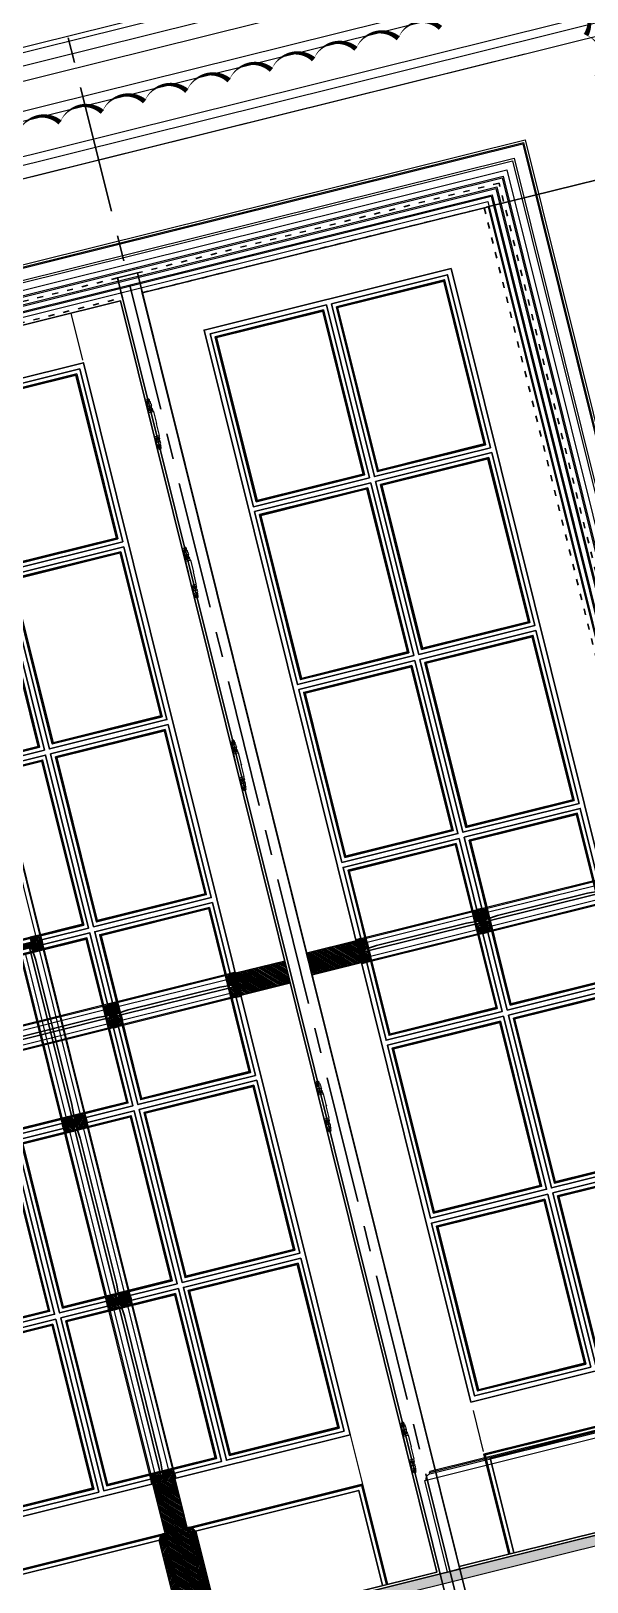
# Model space of a CAD drawing. Header units: inches. Extents: x 122939 to 389145, y 29603 to 574065.
# Drawn here: x 338225 to 339314, y 513956 to 516996 of the extents above; entities that cross this region are included whole.
import ezdxf

# ---------------------------------------------------------------- set-up
doc = ezdxf.new("R2010")
doc.units = ezdxf.units.IN
doc.header["$MEASUREMENT"] = 0
doc.linetypes.add('ACAD_ISO03W100', pattern=[30, 12, -18])
doc.linetypes.add('CENTER', pattern=[2, 1.25, -0.25, 0.25, -0.25])
doc.layers.add('CQ gypsum 2', color=42, linetype='Continuous', lineweight=0)
doc.layers.add('CQ Marble', color=6, linetype='Continuous', lineweight=0)
for name, color, linetype in [('CQ marble hatch', 8, 'Continuous'), ('CQ wall section', 5, 'Continuous'), ('hatch', 8, 'Continuous')]:
    doc.layers.add(name, color=color, linetype=linetype)
doc.styles.get("Standard").update_dxf_attribs({"font": 'arial.ttf'})
doc.dimstyles.new('CQ 20', dxfattribs={"dimscale": 0.2, "dimtxt": 150, "dimasz": 100, "dimexe": 100, "dimexo": 20, "dimgap": 80, "dimtad": 1, "dimdec": 0, "dimzin": 0, "dimdsep": 46, "dimtxsty": 'Standard', "dimblk": 'DOT', "dimcen": 100, "dimclrd": 1, "dimclre": 1, "dimclrt": 3, "dimadec": 0, "dimazin": 0, "dimtfac": 1, "dimtdec": 0, "dimtofl": 0, "dimtmove": 0, "dimatfit": 3, "dimfxl": 1, "dimtolj": 1, "dimtzin": 0, "dimlwd": -1, "dimarcsym": 0})
pattern_1 = [(135, (-731.5624, -38.742), (-1.76776695, -1.76776695), [])]
pattern_2 = [(135, (-731.5624, -397.902), (-1.76776695, -1.76776695), [])]
pattern_3 = [(45, (-688.5992, 0), (-1.76776695, 1.76776695), [])]
pattern_4 = [(135, (0.4363, -3010.4238), (-1.76776695, -1.76776695), [])]
pattern_5 = [(135, (247.9363, -3010.4238), (-1.76776695, -1.76776695), [])]
pattern_6 = [(135, (994.3506, -3005.4238), (-1.76776695, -1.76776695), [])]

# ---------------------------------------------------------------- blocks, each defined once
blk = doc.blocks.new('section a and b')
at = {"layer": 'CQ marble hatch', "ltscale": 1000}
h = blk.add_hatch(dxfattribs=at)
h.set_pattern_fill('ANSI36', color=256, scale=25, angle=-90, style=0)
h.set_pattern_definition([(315, (-98336.9395, 75766.195), (6.0766989, -1.65728152), [7.8125, -1.5625, 0, -1.5625])])
h.paths.add_polyline_path([(126942.6, -29210.5), (118702.1, -29210.5), (118702.1, -29190.5), (126942.6, -29190.5)])
at = {"layer": 'CQ Marble'}
for p, q in [((118702.1, -29190.5, 0), (126942.6, -29190.5, 0)), ((118702.1, -29210.5, 0), (126942.6, -29210.5, 0))]:
    blk.add_line(p, q, dxfattribs=at)
blk = doc.blocks.new('french door panel')
at = {"lineweight": 0}
h = blk.add_hatch(dxfattribs=at)
h.set_pattern_fill('ANSI31', color=8, scale=20)
h.set_pattern_definition([(45, (-731.5624, 320.418), (-1.76776695, 1.76776695), [])])
edge = h.paths.add_edge_path()
edge.add_line((6356, 3041.7), (6383, 3041.7))
edge.add_line((6383, 3041.7), (6383, 3031.7))
edge.add_line((6383, 3031.7), (6394, 3031.7))
edge.add_line((6394, 3031.7), (6394, 3033.7))
edge.add_arc((6394, 3041.7), 8, 270, 360)
edge.add_line((6402, 3041.7), (6404, 3041.7))
edge.add_line((6404, 3041.7), (6404, 3051.7))
edge.add_line((6404, 3051.7), (6402, 3051.7))
edge.add_arc((6394, 3051.7), 8, 0, 90)
edge.add_line((6394, 3059.7), (6394, 3061.7))
edge.add_line((6394, 3061.7), (6383, 3061.7))
edge.add_line((6383, 3061.7), (6383, 3051.7))
edge.add_line((6383, 3051.7), (6356, 3051.7))
edge.add_line((6356, 3051.7), (6356, 3041.7))
h = blk.add_hatch(dxfattribs=at)
h.set_pattern_fill('ANSI31', color=8, scale=20)
h.set_pattern_definition([(45, (247.9363, -3010.4238), (-1.76776695, 1.76776695), [])])
edge = h.paths.add_edge_path()
edge.add_line((6499.2, 2850.1), (6499.2, 2877.1))
edge.add_line((6499.2, 2877.1), (6489.2, 2877.1))
edge.add_line((6489.2, 2877.1), (6489.2, 2888.1))
edge.add_line((6489.2, 2888.1), (6491.2, 2888.1))
edge.add_arc((6499.2, 2888.1), 8, 90, 180, ccw=False)
edge.add_line((6499.2, 2896.1), (6499.2, 2898.1))
edge.add_line((6499.2, 2898.1), (6509.2, 2898.1))
edge.add_line((6509.2, 2898.1), (6509.2, 2896.1))
edge.add_arc((6509.2, 2888.1), 8, 0, 90, ccw=False)
edge.add_line((6517.2, 2888.1), (6519.2, 2888.1))
edge.add_line((6519.2, 2888.1), (6519.2, 2877.1))
edge.add_line((6519.2, 2877.1), (6509.2, 2877.1))
edge.add_line((6509.2, 2877.1), (6509.2, 2850.1))
edge.add_line((6509.2, 2850.1), (6499.2, 2850.1))
h = blk.add_hatch(dxfattribs=at)
h.set_pattern_fill('ANSI31', color=8, scale=20)
h.set_pattern_definition([(45, (0.4363, -3010.4238), (-1.76776695, 1.76776695), [])])
h.paths.add_polyline_path([(6736.7, 2888.1), (6738.7, 2888.1, -0.414214), (6746.7, 2896.1), (6746.7, 2898.1), (6756.7, 2898.1), (6756.7, 2850.1), (6746.7, 2850.1), (6746.7, 2877.1), (6736.7, 2877.1)])
h = blk.add_hatch(dxfattribs=at)
h.set_pattern_fill('ANSI31', color=8, scale=20, angle=90)
h.set_pattern_definition(pattern_4)
edge = h.paths.add_edge_path()
edge.add_line((6856.7, 2852.1), (6756.7, 2852.1))
edge.add_line((6756.7, 2852.1), (6756.7, 2896.1))
edge.add_line((6756.7, 2896.1), (6856.2, 2896.1))
edge.add_line((6856.2, 2896.1), (6856.2, 2852.1))
h = blk.add_hatch(dxfattribs=at)
h.set_pattern_fill('ANSI31', color=8, scale=20, angle=90)
h.set_pattern_definition(pattern_5)
edge = h.paths.add_edge_path()
edge.add_line((6499.2, 2852.1), (6499.2, 2871.1))
edge.add_line((6499.2, 2871.1), (6489.2, 2871.1))
edge.add_line((6489.2, 2871.1), (6489.2, 2860.1))
edge.add_line((6489.2, 2860.1), (6491.2, 2860.1))
edge.add_arc((6499.2, 2860.1), 8, 180, 270)
h = blk.add_hatch(dxfattribs=at)
h.set_pattern_fill('ANSI31', color=8, scale=20, angle=90)
h.set_pattern_definition(pattern_5)
edge = h.paths.add_edge_path()
edge.add_line((6509.2, 2852.1), (6509.2, 2871.1))
edge.add_line((6509.2, 2871.1), (6519.2, 2871.1))
edge.add_line((6519.2, 2871.1), (6519.2, 2860.1))
edge.add_line((6519.2, 2860.1), (6517.2, 2860.1))
edge.add_arc((6509.2, 2860.1), 8, -90, 0, ccw=False)
h = blk.add_hatch(dxfattribs=at)
h.set_pattern_fill('ANSI31', color=8, scale=20, angle=90)
h.set_pattern_definition(pattern_4)
h.paths.add_polyline_path([(6736.7, 2871.1), (6746.7, 2871.1), (6746.7, 2852.1, -0.414214), (6738.7, 2860.1), (6736.7, 2860.1)])
h = blk.add_hatch(dxfattribs=at)
h.set_pattern_fill('ANSI31', color=8, scale=20)
h.set_pattern_definition([(45, (-731.5624, -38.742), (-1.76776695, 1.76776695), [])])
edge = h.paths.add_edge_path()
edge.add_line((6356, 2682.6), (6383, 2682.6))
edge.add_line((6383, 2682.6), (6383, 2672.6))
edge.add_line((6383, 2672.6), (6394, 2672.6))
edge.add_line((6394, 2672.6), (6394, 2674.6))
edge.add_arc((6394, 2682.6), 8, 270, 360)
edge.add_line((6402, 2682.6), (6404, 2682.6))
edge.add_line((6404, 2682.6), (6404, 2692.6))
edge.add_line((6404, 2692.6), (6402, 2692.6))
edge.add_arc((6394, 2692.6), 8, 0, 90)
edge.add_line((6394, 2700.6), (6394, 2702.6))
edge.add_line((6394, 2702.6), (6383, 2702.6))
edge.add_line((6383, 2702.6), (6383, 2692.6))
edge.add_line((6383, 2692.6), (6356, 2692.6))
edge.add_line((6356, 2692.6), (6356, 2682.6))
h = blk.add_hatch(dxfattribs=at)
h.set_pattern_fill('ANSI31', color=8, scale=20, angle=90)
h.set_pattern_definition(pattern_1)
edge = h.paths.add_edge_path()
edge.add_line((6358, 2692.6), (6377, 2692.6))
edge.add_line((6377, 2692.6), (6377, 2702.6))
edge.add_line((6377, 2702.6), (6366, 2702.6))
edge.add_line((6366, 2702.6), (6366, 2700.6))
edge.add_arc((6366, 2692.6), 8, 90, 180)
h = blk.add_hatch(dxfattribs=at)
h.set_pattern_fill('ANSI31', color=8, scale=20, angle=90)
h.set_pattern_definition(pattern_1)
edge = h.paths.add_edge_path()
edge.add_line((6358, 2682.6), (6377, 2682.6))
edge.add_line((6377, 2682.6), (6377, 2672.6))
edge.add_line((6377, 2672.6), (6366, 2672.6))
edge.add_line((6366, 2672.6), (6366, 2674.6))
edge.add_arc((6366, 2682.6), 8, 180, 270, ccw=False)
h = blk.add_hatch(dxfattribs=at)
h.set_pattern_fill('ANSI31', color=8, scale=20)
h.set_pattern_definition([(45, (-731.5624, -397.902), (-1.76776695, 1.76776695), [])])
edge = h.paths.add_edge_path()
edge.add_line((6356, 2323.4), (6383, 2323.4))
edge.add_line((6383, 2323.4), (6383, 2313.4))
edge.add_line((6383, 2313.4), (6394, 2313.4))
edge.add_line((6394, 2313.4), (6394, 2315.4))
edge.add_arc((6394, 2323.4), 8, 270, 360)
edge.add_line((6402, 2323.4), (6404, 2323.4))
edge.add_line((6404, 2323.4), (6404, 2333.4))
edge.add_line((6404, 2333.4), (6402, 2333.4))
edge.add_arc((6394, 2333.4), 8, 0, 90)
edge.add_line((6394, 2341.4), (6394, 2343.4))
edge.add_line((6394, 2343.4), (6383, 2343.4))
edge.add_line((6383, 2343.4), (6383, 2333.4))
edge.add_line((6383, 2333.4), (6356, 2333.4))
edge.add_line((6356, 2333.4), (6356, 2323.4))
h = blk.add_hatch(dxfattribs=at)
h.set_pattern_fill('ANSI31', color=8, scale=20, angle=90)
h.set_pattern_definition(pattern_2)
edge = h.paths.add_edge_path()
edge.add_line((6358, 2333.4), (6377, 2333.4))
edge.add_line((6377, 2333.4), (6377, 2343.4))
edge.add_line((6377, 2343.4), (6366, 2343.4))
edge.add_line((6366, 2343.4), (6366, 2341.4))
edge.add_arc((6366, 2333.4), 8, 90, 180)
h = blk.add_hatch(dxfattribs=at)
h.set_pattern_fill('ANSI31', color=8, scale=20, angle=90)
h.set_pattern_definition(pattern_2)
edge = h.paths.add_edge_path()
edge.add_line((6358, 2323.4), (6377, 2323.4))
edge.add_line((6377, 2323.4), (6377, 2313.4))
edge.add_line((6377, 2313.4), (6366, 2313.4))
edge.add_line((6366, 2313.4), (6366, 2315.4))
edge.add_arc((6366, 2323.4), 8, 180, 270, ccw=False)
h = blk.add_hatch(dxfattribs=at)
h.set_pattern_fill('ANSI31', color=8, scale=20)
h.set_pattern_definition([(45, (-731.5624, -509.562), (-1.76776695, 1.76776695), [])])
h.paths.add_polyline_path([(6404, 1964.3), (6404, 1974.3), (6402, 1974.3, 0.414214), (6394, 1982.3), (6394, 1984.3), (6383, 1984.3), (6383, 1974.3), (6356, 1974.3), (6356, 1964.3)])
h = blk.add_hatch(dxfattribs=at)
h.set_pattern_fill('ANSI31', color=8, scale=20, angle=90)
h.set_pattern_definition([(135, (-731.5624, -509.562), (-1.76776695, -1.76776695), [])])
h.paths.add_polyline_path([(6377, 1984.3), (6377, 1974.3), (6358, 1974.3, -0.414214), (6366, 1982.3), (6366, 1984.3)])
h = blk.add_hatch(dxfattribs=at)
h.set_pattern_fill('ANSI31', color=8, scale=20, angle=90)
h.set_pattern_definition([(135, (-731.5624, -504.562), (-1.76776695, -1.76776695), [])])
h.paths.add_polyline_path([(6358, 1662.2), (6358, 1964.3), (6402, 1964.3), (6402, 1662.2)])
h = blk.add_hatch(dxfattribs=at)
h.set_pattern_fill('ANSI31', color=8, scale=20)
h.set_pattern_definition(pattern_3)
h.paths.add_polyline_path([(6358, 1864.2), (6353, 1864.2), (6353, 1862.2, 0.414214), (6345, 1854.2), (6343, 1854.2), (6343, 1662.2), (6358, 1662.2)])
h = blk.add_hatch(dxfattribs=at)
h.set_pattern_fill('ANSI31', color=8, scale=20)
h.set_pattern_definition(pattern_3)
h.paths.add_polyline_path([(6402, 1662.2), (6417, 1662.2), (6417, 1854.2), (6415, 1854.2, 0.414214), (6407, 1862.2), (6407, 1864.2), (6402, 1864.2)])
at = {"color": 8, "lineweight": 0}
for p, q in [((6756.2, 4134.2, 0), (6756.2, 4229.2, 0)), ((6356, 1974.3), (6356, 4119.2, 0)), ((6404, 1974.3), (6404, 4119.2, 0)), ((6394, 3392.9), (6394, 3059.7)), ((6402, 3400.9), (6402, 3051.7)), ((6358, 3041.7), (6358, 2692.6)), ((6402, 3041.7), (6402, 2692.6)), ((6366, 3033.7), (6366, 2700.6)), ((6394, 3033.7), (6394, 2700.6)), ((6746.7, 2898.1), (6014.2, 2898.1)), ((6499.2, 2896.1), (6261.7, 2896.1)), ((6491.2, 2888.1), (6269.7, 2888.1)), ((6746.7, 2896.1), (6509.2, 2896.1)), ((6736.7, 2888.1), (6517.2, 2888.1)), ((6491.2, 2860.1), (6269.7, 2860.1)), ((6736.7, 2860.1), (6517.2, 2860.1)), ((6746.7, 2850.1), (6014.2, 2850.1)), ((6499.2, 2852.1), (6261.7, 2852.1)), ((6746.7, 2852.1), (6509.2, 2852.1)), ((6358, 2682.6, 0), (6358, 2333.4, 0)), ((6402, 2682.6, 0), (6402, 2333.4, 0)), ((6366, 2674.6, 0), (6366, 2341.4, 0)), ((6394, 2674.6, 0), (6394, 2341.4, 0)), ((6358, 2323.4), (6358, 1974.3, 0)), ((6366, 2315.4), (6366, 1982.3, 0)), ((6394, 2315.4), (6394, 1982.3, 0)), ((6402, 2323.4), (6402, 1974.3, 0)), ((6756.2, 1969.2, 0), (6756.2, 1864.2))]:
    blk.add_line(p, q, dxfattribs=at)
at = {"color": 0, "lineweight": -2, "elevation": 0}
for points in [[(5903.7, 4229.2), (6856.2, 4229.2), (6856.2, 1662.2), (5903.7, 1662.2)], [(6003.7, 4129.2), (6756.2, 4129.2), (6756.2, 1964.3), (6003.7, 1964.3)], [(6746.2, 4119.2), (6508.7, 4119.2), (6508.7, 3770.1), (6746.2, 3770.1)], [(6738.2, 4111.2), (6516.7, 4111.2), (6516.7, 3778.1), (6738.2, 3778.1)], [(6736.2, 4109.2), (6518.7, 4109.2), (6518.7, 3780.1), (6736.2, 3780.1)], [(6261.2, 3760.1), (6498.7, 3760.1), (6498.7, 3410.9), (6261.2, 3410.9)], [(6269.2, 3752.1), (6490.7, 3752.1), (6490.7, 3418.9), (6269.2, 3418.9)], [(6271.2, 3750.1), (6488.7, 3750.1), (6488.7, 3420.9), (6271.2, 3420.9)], [(6746.2, 3760.1), (6508.7, 3760.1), (6508.7, 3410.9), (6746.2, 3410.9)], [(6738.2, 3752.1), (6516.7, 3752.1), (6516.7, 3418.9), (6738.2, 3418.9)], [(6736.2, 3750.1), (6518.7, 3750.1), (6518.7, 3420.9), (6736.2, 3420.9)], [(6261.2, 3400.9), (6498.7, 3400.9), (6498.7, 3051.7), (6261.2, 3051.7)], [(6269.2, 3392.9), (6490.7, 3392.9), (6490.7, 3059.7), (6269.2, 3059.7)], [(6271.2, 3390.9), (6488.7, 3390.9), (6488.7, 3061.7), (6271.2, 3061.7)], [(6746.2, 3400.9), (6508.7, 3400.9), (6508.7, 3051.7), (6746.2, 3051.7)], [(6738.2, 3392.9), (6516.7, 3392.9), (6516.7, 3059.7), (6738.2, 3059.7)], [(6736.2, 3390.9), (6518.7, 3390.9), (6518.7, 3061.7), (6736.2, 3061.7)], [(6261.2, 3041.7), (6498.7, 3041.7), (6498.7, 2692.6), (6261.2, 2692.6)], [(6746.2, 3041.7), (6508.7, 3041.7), (6508.7, 2692.6), (6746.2, 2692.6)], [(6269.2, 3033.7), (6490.7, 3033.7), (6490.7, 2700.6), (6269.2, 2700.6)], [(6271.2, 3031.7), (6488.7, 3031.7), (6488.7, 2702.6), (6271.2, 2702.6)], [(6738.2, 3033.7), (6516.7, 3033.7), (6516.7, 2700.6), (6738.2, 2700.6)], [(6736.2, 3031.7), (6518.7, 3031.7), (6518.7, 2702.6), (6736.2, 2702.6)], [(6251.2, 2682.6), (6013.7, 2682.6), (6013.7, 2333.4), (6251.2, 2333.4)], [(6261.2, 2682.6), (6498.7, 2682.6), (6498.7, 2333.4), (6261.2, 2333.4)], [(6746.2, 2682.6), (6508.7, 2682.6), (6508.7, 2333.4), (6746.2, 2333.4)], [(6243.2, 2674.6), (6021.7, 2674.6), (6021.7, 2341.4), (6243.2, 2341.4)], [(6241.2, 2672.6), (6023.7, 2672.6), (6023.7, 2343.4), (6241.2, 2343.4)], [(6269.2, 2674.6), (6490.7, 2674.6), (6490.7, 2341.4), (6269.2, 2341.4)], [(6271.2, 2672.6), (6488.7, 2672.6), (6488.7, 2343.4), (6271.2, 2343.4)], [(6738.2, 2674.6), (6516.7, 2674.6), (6516.7, 2341.4), (6738.2, 2341.4)], [(6736.2, 2672.6), (6518.7, 2672.6), (6518.7, 2343.4), (6736.2, 2343.4)], [(6251.2, 2323.4), (6013.7, 2323.4), (6013.7, 1974.3), (6251.2, 1974.3)], [(6243.2, 2315.4), (6021.7, 2315.4), (6021.7, 1982.3), (6243.2, 1982.3)], [(6241.2, 2313.4), (6023.7, 2313.4), (6023.7, 1984.3), (6241.2, 1984.3)], [(6261.2, 2323.4), (6498.7, 2323.4), (6498.7, 1974.3), (6261.2, 1974.3)], [(6269.2, 2315.4), (6490.7, 2315.4), (6490.7, 1982.3), (6269.2, 1982.3)], [(6271.2, 2313.4), (6488.7, 2313.4), (6488.7, 1984.3), (6271.2, 1984.3)], [(6746.2, 2323.4), (6508.7, 2323.4), (6508.7, 1974.3), (6746.2, 1974.3)], [(6738.2, 2315.4), (6516.7, 2315.4), (6516.7, 1982.3), (6738.2, 1982.3)], [(6736.2, 2313.4), (6518.7, 2313.4), (6518.7, 1984.3), (6736.2, 1984.3)]]:
    blk.add_lwpolyline(points, close=True, dxfattribs=at)
at = {"color": 8, "lineweight": -2, "elevation": 0}
for points in [[(6356, 3041.7), (6383, 3041.7), (6383, 3031.7), (6394, 3031.7), (6394, 3033.7, 0.414214), (6402, 3041.7), (6404, 3041.7), (6404, 3051.7), (6402, 3051.7, 0.414214), (6394, 3059.7), (6394, 3061.7), (6383, 3061.7), (6383, 3051.7), (6356, 3051.7)], [(6356, 2682.6), (6383, 2682.6), (6383, 2672.6), (6394, 2672.6), (6394, 2674.6, 0.414214), (6402, 2682.6), (6404, 2682.6), (6404, 2692.6), (6402, 2692.6, 0.414214), (6394, 2700.6), (6394, 2702.6), (6383, 2702.6), (6383, 2692.6), (6356, 2692.6)], [(6356, 2323.4), (6383, 2323.4), (6383, 2313.4), (6394, 2313.4), (6394, 2315.4, 0.414214), (6402, 2323.4), (6404, 2323.4), (6404, 2333.4), (6402, 2333.4, 0.414214), (6394, 2341.4), (6394, 2343.4), (6383, 2343.4), (6383, 2333.4), (6356, 2333.4)]]:
    blk.add_lwpolyline(points, format="xyb", close=True, dxfattribs=at)
at = {"color": 8, "elevation": 0}
for points in [[(6383.2, 2723.8), (6381.2, 2694.6), (6377.2, 2694.6), (6377.2, 3039.7), (6381.2, 3039.7), (6383.2, 3015.5)], [(6535.4, 2877.2), (6511.2, 2875.2), (6511.2, 2871.2), (6744.7, 2871.2), (6744.7, 2875.2), (6720.4, 2877.2)], [(6383.2, 2359.7), (6381.2, 2335.4), (6377.2, 2335.4), (6377.2, 2680.6), (6381.2, 2680.6), (6383.2, 2656.3)], [(6383.2, 2000.5), (6381.2, 1976.3), (6377.2, 1976.3), (6377.2, 2321.4), (6381.2, 2321.4), (6383.2, 2297.2)]]:
    blk.add_lwpolyline(points, close=True, dxfattribs=at)
at = {"color": 8, "lineweight": -2}
blk.add_lwpolyline([(6509.2, 2850.1), (6509.2, 2877.1), (6519.2, 2877.1), (6519.2, 2888.1), (6517.2, 2888.1, 0.414214), (6509.2, 2896.1), (6509.2, 2898.1), (6499.2, 2898.1), (6499.2, 2896.1, 0.414214), (6491.2, 2888.1), (6489.2, 2888.1), (6489.2, 2877.1), (6499.2, 2877.1), (6499.2, 2850.1)], format="xyb", close=True, dxfattribs=at)
at = {"color": 8, "lineweight": -2, "elevation": 0}
for points in [[(6746.7, 2850.1), (6756.7, 2850.1), (6756.7, 2898.1), (6746.7, 2898.1), (6746.7, 2896.1, 0.414214), (6738.7, 2888.1), (6736.7, 2888.1), (6736.7, 2877.1), (6746.7, 2877.1), (6746.7, 2850.1)], [(6746.7, 2852.1), (6746.7, 2871.1), (6736.7, 2871.1), (6736.7, 2860.1), (6738.7, 2860.1, 0.414214), (6746.7, 2852.1, -1)], [(6358, 2692.6), (6377, 2692.6), (6377, 2702.6), (6366, 2702.6), (6366, 2700.6, 0.414214), (6358, 2692.6, -1)], [(6358, 2682.6), (6377, 2682.6), (6377, 2672.6), (6366, 2672.6), (6366, 2674.6, -0.414214), (6358, 2682.6, 1)], [(6358, 2333.4), (6377, 2333.4), (6377, 2343.4), (6366, 2343.4), (6366, 2341.4, 0.414214), (6358, 2333.4, -1)], [(6358, 2323.4), (6377, 2323.4), (6377, 2313.4), (6366, 2313.4), (6366, 2315.4, -0.414214), (6358, 2323.4, 1)], [(6356, 1974.3), (6356, 1964.3), (6404, 1964.3), (6404, 1974.3), (6402, 1974.3, 0.414214), (6394, 1982.3), (6394, 1984.3), (6383, 1984.3), (6383, 1974.3), (6356, 1974.3)], [(6358, 1974.3), (6377, 1974.3), (6377, 1984.3), (6366, 1984.3), (6366, 1982.3, 0.414214), (6358, 1974.3, -1)], [(6358, 1864.2), (6353, 1864.2), (6353, 1862.2, 0.414214), (6345, 1854.2), (6343, 1854.2), (6343, 1662.2), (6358, 1662.2)], [(6402, 1864.2), (6407, 1864.2), (6407, 1862.2, -0.414214), (6415, 1854.2), (6417, 1854.2), (6417, 1662.2), (6402, 1662.2)]]:
    blk.add_lwpolyline(points, format="xyb", dxfattribs=at)
for points in [[(6856.7, 2852.1), (6756.7, 2852.1), (6756.7, 2896.1), (6856.2, 2896.1), (6856.2, 2852.1)], [(6358, 1662.2), (6358, 1964.3), (6402, 1964.3), (6402, 1662.2), (6358, 1662.2)]]:
    blk.add_lwpolyline(points, dxfattribs=at)
at = {"color": 8}
blk.add_lwpolyline([(6287.9, 2877.2), (6263.7, 2875.2), (6263.7, 2871.2), (6497.2, 2871.2), (6497.2, 2875.2), (6472.9, 2877.2)], close=True, dxfattribs=at)
at = {"color": 8, "lineweight": -2}
for points in [[(6499.2, 2852.1), (6499.2, 2871.1), (6489.2, 2871.1), (6489.2, 2860.1), (6491.2, 2860.1, 0.414214), (6499.2, 2852.1, -1)], [(6509.2, 2852.1), (6509.2, 2871.1), (6519.2, 2871.1), (6519.2, 2860.1), (6517.2, 2860.1, -0.414214), (6509.2, 2852.1, 1)]]:
    blk.add_lwpolyline(points, format="xyb", dxfattribs=at)
at = {"color": 0, "lineweight": -2, "elevation": 0}
for points in [[(6003.7, 1662.2), (6003.7, 1864.2), (6756.2, 1864.2), (6756.2, 1662.2)], [(6005.7, 1662.2), (6005.7, 1862.2), (6754.2, 1862.2), (6754.2, 1662.2)], [(6013.7, 1662.2), (6013.7, 1854.2), (6746.2, 1854.2), (6746.2, 1662.2)]]:
    blk.add_lwpolyline(points, dxfattribs=at)
blk = doc.blocks.new('french door fixed panel')
at = {"lineweight": 0}
h = blk.add_hatch(dxfattribs=at)
h.set_pattern_fill('ANSI31', color=8, scale=20, angle=90)
h.set_pattern_definition([(135, (1.718, -3005.4238), (-1.76776695, -1.76776695), [])])
h.paths.add_polyline_path([(6901.2, 2857.1), (7001.2, 2857.1), (7001.2, 2901.1), (6901.2, 2901.1)])
h = blk.add_hatch(dxfattribs=at)
h.set_pattern_fill('ANSI31', color=8, scale=20)
h.set_pattern_definition([(45, (-0.3673, -3005.4238), (-1.76776695, 1.76776695), [])])
h.paths.add_polyline_path([(7021.1, 2893.1), (7019.1, 2893.1, 0.414214), (7011.1, 2901.1), (7011.1, 2903.1), (7001.1, 2903.1), (7001.1, 2855.1), (7011.1, 2855.1), (7011.1, 2882.1), (7021.1, 2882.1)])
h = blk.add_hatch(dxfattribs=at)
h.set_pattern_fill('ANSI31', color=8, scale=20)
h.set_pattern_definition([(45, (994.3506, -3005.4238), (-1.76776695, 1.76776695), [])])
edge = h.paths.add_edge_path()
edge.add_line((7245.6, 2855.1), (7245.6, 2882.1))
edge.add_line((7245.6, 2882.1), (7235.6, 2882.1))
edge.add_line((7235.6, 2882.1), (7235.6, 2893.1))
edge.add_line((7235.6, 2893.1), (7237.6, 2893.1))
edge.add_arc((7245.6, 2893.1), 8, 90, 180, ccw=False)
edge.add_line((7245.6, 2901.1), (7245.6, 2903.1))
edge.add_line((7245.6, 2903.1), (7255.6, 2903.1))
edge.add_line((7255.6, 2903.1), (7255.6, 2901.1))
edge.add_arc((7255.6, 2893.1), 8, 0, 90, ccw=False)
edge.add_line((7263.6, 2893.1), (7265.6, 2893.1))
edge.add_line((7265.6, 2893.1), (7265.6, 2882.1))
edge.add_line((7265.6, 2882.1), (7255.6, 2882.1))
edge.add_line((7255.6, 2882.1), (7255.6, 2855.1))
edge.add_line((7255.6, 2855.1), (7245.6, 2855.1))
h = blk.add_hatch(dxfattribs=at)
h.set_pattern_fill('ANSI31', color=8, scale=20, angle=90)
h.set_pattern_definition([(135, (-0.3673, -3005.4238), (-1.76776695, -1.76776695), [])])
h.paths.add_polyline_path([(7021.1, 2876.1), (7011.1, 2876.1), (7011.1, 2857.1, 0.414214), (7019.1, 2865.1), (7021.1, 2865.1)])
h = blk.add_hatch(dxfattribs=at)
h.set_pattern_fill('ANSI31', color=8, scale=20, angle=90)
h.set_pattern_definition(pattern_6)
edge = h.paths.add_edge_path()
edge.add_line((7245.6, 2857.1), (7245.6, 2876.1))
edge.add_line((7245.6, 2876.1), (7235.6, 2876.1))
edge.add_line((7235.6, 2876.1), (7235.6, 2865.1))
edge.add_line((7235.6, 2865.1), (7237.6, 2865.1))
edge.add_arc((7245.6, 2865.1), 8, 180, 270)
h = blk.add_hatch(dxfattribs=at)
h.set_pattern_fill('ANSI31', color=8, scale=20, angle=90)
h.set_pattern_definition(pattern_6)
edge = h.paths.add_edge_path()
edge.add_line((7255.6, 2857.1), (7255.6, 2876.1))
edge.add_line((7255.6, 2876.1), (7265.6, 2876.1))
edge.add_line((7265.6, 2876.1), (7265.6, 2865.1))
edge.add_line((7265.6, 2865.1), (7263.6, 2865.1))
edge.add_arc((7255.6, 2865.1), 8, -90, 0, ccw=False)
at = {"color": 8, "lineweight": 0}
for p, q in [((7007.8, 2903.1), (7489.9, 2903.1)), ((7011.2, 2901.1), (7245.6, 2901.1)), ((7021.2, 2893.1), (7237.6, 2893.1)), ((7255.6, 2901.1), (7489.9, 2901.1)), ((7263.6, 2893.1), (7479.9, 2893.1)), ((7021.2, 2865.1), (7237.6, 2865.1)), ((7263.6, 2865.1), (7479.9, 2865.1)), ((7011.2, 2857.1), (7245.6, 2857.1)), ((7011.2, 2855.1), (7489.9, 2855.1)), ((7255.6, 2857.1), (7489.9, 2857.1)), ((7001.2, 1952.2), (7001.2, 1869.3))]:
    blk.add_line(p, q, dxfattribs=at)
at = {"color": 8, "lineweight": -2}
blk.add_line((7244.2, 2865.6), (7244.2, 2865.6), dxfattribs=at)
at = {"color": 0, "lineweight": -2, "elevation": 0}
for points in [[(7599.9, 4234.2), (6901.2, 4234.2), (6901.2, 1662.2), (7599.9, 1662.2)], [(7499.9, 4134.2), (7001.2, 4134.2), (7001.2, 1969.3), (7499.9, 1969.3)], [(7245.6, 4124.2), (7011.2, 4124.2), (7011.2, 3775.1), (7245.6, 3775.1)], [(7237.6, 4116.2), (7019.2, 4116.2), (7019.2, 3783.1), (7237.6, 3783.1)], [(7235.6, 4114.2), (7021.2, 4114.2), (7021.2, 3785.1), (7235.6, 3785.1)], [(7255.6, 4124.2), (7489.9, 4124.2), (7489.9, 3775.1), (7255.6, 3775.1)], [(7263.6, 4116.2), (7481.9, 4116.2), (7481.9, 3783.1), (7263.6, 3783.1)], [(7265.6, 4114.2), (7479.9, 4114.2), (7479.9, 3785.1), (7265.6, 3785.1)], [(7245.6, 3765.1), (7011.2, 3765.1), (7011.2, 3415.9), (7245.6, 3415.9)], [(7237.6, 3757.1), (7019.2, 3757.1), (7019.2, 3423.9), (7237.6, 3423.9)], [(7235.6, 3755.1), (7021.2, 3755.1), (7021.2, 3425.9), (7235.6, 3425.9)], [(7255.6, 3765.1), (7489.9, 3765.1), (7489.9, 3415.9), (7255.6, 3415.9)], [(7263.6, 3757.1), (7481.9, 3757.1), (7481.9, 3423.9), (7263.6, 3423.9)], [(7265.6, 3755.1), (7479.9, 3755.1), (7479.9, 3425.9), (7265.6, 3425.9)], [(7245.6, 3405.9), (7011.2, 3405.9), (7011.2, 3056.7), (7245.6, 3056.7)], [(7255.6, 3405.9), (7489.9, 3405.9), (7489.9, 3056.7), (7255.6, 3056.7)], [(7237.6, 3397.9), (7019.2, 3397.9), (7019.2, 3064.7), (7237.6, 3064.7)], [(7235.6, 3395.9), (7021.2, 3395.9), (7021.2, 3066.7), (7235.6, 3066.7)], [(7263.6, 3397.9), (7481.9, 3397.9), (7481.9, 3064.7), (7263.6, 3064.7)], [(7265.6, 3395.9), (7479.9, 3395.9), (7479.9, 3066.7), (7265.6, 3066.7)], [(7245.6, 3046.7), (7011.2, 3046.7), (7011.2, 2697.6), (7245.6, 2697.6)], [(7255.6, 3046.7), (7489.9, 3046.7), (7489.9, 2697.6), (7255.6, 2697.6)], [(7237.6, 3038.7), (7019.2, 3038.7), (7019.2, 2705.6), (7237.6, 2705.6)], [(7235.6, 3036.7), (7021.2, 3036.7), (7021.2, 2707.6), (7235.6, 2707.6)], [(7263.6, 3038.7), (7481.9, 3038.7), (7481.9, 2705.6), (7263.6, 2705.6)], [(7265.6, 3036.7), (7479.9, 3036.7), (7479.9, 2707.6), (7265.6, 2707.6)], [(7245.6, 2687.6), (7011.2, 2687.6), (7011.2, 2338.4), (7245.6, 2338.4)], [(7237.6, 2679.6), (7019.2, 2679.6), (7019.2, 2346.4), (7237.6, 2346.4)], [(7237.6, 2679.6), (7019.2, 2679.6), (7019.2, 2346.4), (7237.6, 2346.4)], [(7235.6, 2677.6), (7021.2, 2677.6), (7021.2, 2348.4), (7235.6, 2348.4)], [(7235.6, 2677.6), (7021.2, 2677.6), (7021.2, 2348.4), (7235.6, 2348.4)], [(7255.6, 2687.6), (7489.9, 2687.6), (7489.9, 2338.4), (7255.6, 2338.4)], [(7263.6, 2679.6), (7481.9, 2679.6), (7481.9, 2346.4), (7263.6, 2346.4)], [(7263.6, 2679.6), (7481.9, 2679.6), (7481.9, 2346.4), (7263.6, 2346.4)], [(7265.6, 2677.6), (7479.9, 2677.6), (7479.9, 2348.4), (7265.6, 2348.4)], [(7265.6, 2677.6), (7479.9, 2677.6), (7479.9, 2348.4), (7265.6, 2348.4)], [(7245.6, 2328.4), (7011.2, 2328.4), (7011.2, 1979.3), (7245.6, 1979.3)], [(7245.6, 2328.4), (7011.2, 2328.4), (7011.2, 1979.3), (7245.6, 1979.3)], [(7237.6, 2320.4), (7019.2, 2320.4), (7019.2, 1987.3), (7237.6, 1987.3)], [(7237.6, 2320.4), (7019.2, 2320.4), (7019.2, 1987.3), (7237.6, 1987.3)], [(7235.6, 2318.4), (7021.2, 2318.4), (7021.2, 1989.3), (7235.6, 1989.3)], [(7235.6, 2318.4), (7021.2, 2318.4), (7021.2, 1989.3), (7235.6, 1989.3)], [(7255.6, 2328.4), (7489.9, 2328.4), (7489.9, 1979.3), (7255.6, 1979.3)], [(7255.6, 2328.4), (7489.9, 2328.4), (7489.9, 1979.3), (7255.6, 1979.3)], [(7263.6, 2320.4), (7481.9, 2320.4), (7481.9, 1987.3), (7263.6, 1987.3)], [(7263.6, 2320.4), (7481.9, 2320.4), (7481.9, 1987.3), (7263.6, 1987.3)], [(7265.6, 2318.4), (7479.9, 2318.4), (7479.9, 1989.3), (7265.6, 1989.3)], [(7265.6, 2318.4), (7479.9, 2318.4), (7479.9, 1989.3), (7265.6, 1989.3)]]:
    blk.add_lwpolyline(points, close=True, dxfattribs=at)
at = {"color": 8, "lineweight": -2, "elevation": 0}
blk.add_lwpolyline([(6901.2, 2857.1), (7001.2, 2857.1), (7001.2, 2901.1), (6901.2, 2901.1), (6901.2, 2857.1)], dxfattribs=at)
for points in [[(7011.2, 2855.1), (7001.2, 2855.1), (7001.2, 2903.1), (7011.2, 2903.1), (7011.2, 2901.1, -0.414214), (7019.2, 2893.1), (7021.2, 2893.1), (7021.2, 2882.1), (7011.2, 2882.1), (7011.2, 2855.1)], [(7011.2, 2857.1), (7011.2, 2876.1), (7021.2, 2876.1), (7021.2, 2865.1), (7019.2, 2865.1, -0.414214), (7011.2, 2857.1, 1)], [(7245.6, 2857.1), (7245.6, 2876.1), (7235.6, 2876.1), (7235.6, 2865.1), (7237.6, 2865.1, 0.414214), (7245.6, 2857.1, -1)], [(7255.6, 2857.1), (7255.6, 2876.1), (7265.6, 2876.1), (7265.6, 2865.1), (7263.6, 2865.1, -0.414214), (7255.6, 2857.1, 1)]]:
    blk.add_lwpolyline(points, format="xyb", dxfattribs=at)
blk.add_lwpolyline([(7255.6, 2855.1), (7255.6, 2882.1), (7265.6, 2882.1), (7265.6, 2893.1), (7263.6, 2893.1, 0.414214), (7255.6, 2901.1), (7255.6, 2903.1), (7245.6, 2903.1), (7245.6, 2901.1, 0.414214), (7237.6, 2893.1), (7235.6, 2893.1), (7235.6, 2882.1), (7245.6, 2882.1), (7245.6, 2855.1)], format="xyb", close=True, dxfattribs=at)
at = {"color": 8, "elevation": 0}
for points in [[(7037.5, 2882.2), (7013.2, 2880.2), (7013.2, 2876.2), (7243.6, 2876.2), (7243.6, 2880.2), (7219.3, 2882.2)], [(7463.7, 2882.2), (7487.9, 2880.2), (7487.9, 2876.2), (7257.6, 2876.2), (7257.6, 2880.2), (7281.8, 2882.2)]]:
    blk.add_lwpolyline(points, close=True, dxfattribs=at)
at = {"color": 0, "lineweight": -2, "elevation": 0}
for points in [[(7001.2, 1662.2), (7001.2, 1864.2), (7499.9, 1864.2), (7499.9, 1662.2)], [(7003.2, 1662.2), (7003.2, 1862.2), (7497.9, 1862.2), (7497.9, 1662.2)], [(7011.2, 1662.2), (7011.2, 1854.2), (7489.9, 1854.2), (7489.9, 1662.2)]]:
    blk.add_lwpolyline(points, dxfattribs=at)
blk = doc.blocks.new('_Dot')
at = {"color": 0, "linetype": 'ByBlock', "lineweight": -2}
blk.add_line((-0.5, 0), (-1, 0), dxfattribs=at)
at = {"color": 0, "linetype": 'ByBlock', "const_width": 0.5}
blk.add_lwpolyline([(-0.25, 0, 1), (0.25, 0, 1)], format="xyb", close=True, dxfattribs=at)
blk = doc.blocks.new('*D269')
at = {"color": 1, "lineweight": -2, "transparency": 16777216}
for p, q in [((339117, 516650.2), (341872.5, 517335.8)), ((339778, 514159), (342494.7, 514834.9))]:
    blk.add_line(p, q, dxfattribs=at)
at = {"color": 1, "transparency": 16777216}
blk.add_line((341857.9, 517311.6), (342470.5, 514849.5), dxfattribs=at)
at = {"layer": 'Defpoints', "color": 0, "transparency": 16777216}
for p in [(339113.1, 516649.3, 0), (342475.3, 514830.1), (339774.1, 514158, 0)]:
    blk.add_point(p, dxfattribs=at)
at = {"color": 1, "transparency": 16777216, "xscale": 20, "yscale": 20, "zscale": 20}
for p, rotation in [((341853.1, 517331), 103.9714232843947), ((342475.3, 514830.1), 283.9714232843947)]:
    blk.add_blockref('_Dot', p, dxfattribs=dict(at, rotation=rotation))
at = {"color": 3, "transparency": 16777216, "insert": (342194.6, 516088.1), "char_height": 30, "attachment_point": 5, "rotation": 283.9714}
blk.add_mtext('\\A1;2577', dxfattribs=at)
blk = doc.blocks.new('hinge paumelle')
at = {"color": 0, "lineweight": 0}
for p, q in [((3515.3, 5242.2), (3523.8, 5242.2)), ((3516.2, 5246.9), (3522.9, 5246.9)), ((3516.2, 5245.5), (3522.9, 5245.5)), ((3515.3, 5194), (3523.8, 5194)), ((3516.2, 5190.6), (3522.9, 5190.6)), ((3516.2, 5189.3), (3522.9, 5189.3))]:
    blk.add_line(p, q, dxfattribs=at)
for points in [[(3519.5, 5262.8), (3515.8, 5262.8, -0.404064), (3516.1, 5258.5, 0.508017), (3517.4, 5254), (3519.5, 5254)], [(3519.5, 5262.8), (3523.3, 5262.8, 0.404064), (3523, 5258.5, -0.508017), (3521.7, 5254), (3519.5, 5254)], [(3519.5, 5254), (3515.3, 5254, -0.197419), (3516.7, 5250.7, -0.309597), (3515.3, 5248.4), (3519.5, 5248.4)], [(3519.5, 5254), (3523.8, 5254, 0.197419), (3522.4, 5250.7, 0.309597), (3523.8, 5248.4), (3519.5, 5248.4)], [(3519.5, 5182.1), (3515.3, 5182.1, 0.197419), (3516.7, 5185.4, 0.309597), (3515.3, 5187.8), (3519.5, 5187.8)], [(3519.5, 5173.3), (3515.8, 5173.3, 0.404064), (3516.1, 5177.6, -0.508017), (3517.4, 5182.1), (3519.5, 5182.1)], [(3519.5, 5182.1), (3523.8, 5182.1, -0.197419), (3522.4, 5185.4, -0.309597), (3523.8, 5187.8), (3519.5, 5187.8)], [(3519.5, 5173.3), (3523.3, 5173.3, -0.404064), (3523, 5177.6, 0.508017), (3521.7, 5182.1), (3519.5, 5182.1)]]:
    blk.add_lwpolyline(points, format="xyb", dxfattribs=at)
for points in [[(3519.5, 5248.4), (3515.3, 5248.4), (3515.3, 5246.9), (3516.2, 5246.9), (3516.2, 5245.5), (3515.3, 5245.5), (3515.3, 5242.2), (3514.5, 5242.2), (3514.5, 5218.1)], [(3519.5, 5248.4), (3523.8, 5248.4), (3523.8, 5246.9), (3522.9, 5246.9), (3522.9, 5245.5), (3523.8, 5245.5), (3523.8, 5242.2), (3524.5, 5242.2), (3524.5, 5218.1)], [(3519.5, 5187.8), (3515.3, 5187.8), (3515.3, 5189.3), (3516.2, 5189.3), (3516.2, 5190.6), (3515.3, 5190.6), (3515.3, 5194), (3514.5, 5194), (3514.5, 5218.1)], [(3519.5, 5187.8), (3523.8, 5187.8), (3523.8, 5189.3), (3522.9, 5189.3), (3522.9, 5190.6), (3523.8, 5190.6), (3523.8, 5194), (3524.5, 5194), (3524.5, 5218.1)]]:
    blk.add_lwpolyline(points, dxfattribs=at)
for centre, start, end in [((3519.5, 5265.7), 287.5595, 252.4405), ((3519.5, 5170.4), 107.5595, 72.4405)]:
    blk.add_arc(centre, 3.04, start, end, dxfattribs=at)

msp = doc.modelspace()

# ---------------------------------------------------------------- linework, layer by layer
at = {"color": 4}
msp.add_line((342083.481, 514732.578, 0.001), (330139.194, 511760.86, 0.001), dxfattribs=at)
at = {"color": 2}
for points in [[(339275.901, 517063.623, 0, 10, -0.52056705), (339312.514, 516987.528, 0, 10, -0.52056705), (339333.146, 516904.718, 0, 10, -0.52056705)], [(338199.379, 516795.72, 0, 10, -0.52056705), (338282.18, 516816.394, 0, 10, -0.52056705), (338364.978, 516837.013, 0, 10, -0.52056705), (338447.808, 516857.532, 0, 10, -0.52056705), (338530.61, 516878.202, 0, 10, -0.52056705), (338613.408, 516898.822, 0, 10, -0.52056705), (338696.236, 516919.344, 0, 10, -0.52056705), (338779.04, 516940.009, 0, 10, -0.52056705), (338861.838, 516960.631, 0, 10, -0.52056705), (338944.665, 516981.156, 0, 10, -0.52056705), (339027.47, 517001.816, 0, 10, -0.52056705)]]:
    msp.add_lwpolyline(points, format="xyseb", dxfattribs=at)
at = {"color": 0, "linetype": 'ACAD_ISO03W100'}
for points, elevation in [([(339735.331, 514148.362), (339774.148, 514158.02), (339142.267, 516697.75), (338433.606, 516521.436), (338443.263, 516482.62), (339113.108, 516649.276)], -0.006), ([(338394.789, 516511.779), (336532.104, 516048.346), (336541.762, 516009.529), (338404.447, 516472.962), (338404.447, 516472.962), (338394.789, 516511.779)], 0)]:
    msp.add_lwpolyline(points, close=True, dxfattribs=dict(at, elevation=elevation))
at = {"color": 0, "elevation": 0.002}
msp.add_lwpolyline([(339089.63, 513884.664), (339050.813, 513875.007), (338394.789, 516511.779), (338433.606, 516521.436)], close=True, dxfattribs=at)
at = {"color": 4}
for p in [(338637.254, 515557.945, 0.002), (338803.604, 514889.329, 0.002)]:
    msp.add_point(p, dxfattribs=at)
at = {"layer": 'CQ gypsum 2'}
for p, q in [((340430.765, 517479.55, 0.002), (334279.488, 515949.122, 0.002)), ((340437.821, 517451.189, 0.002), (334286.544, 515920.762, 0.002)), ((340134.202, 517431.801, 0.002), (334563.852, 516045.907, 0.002)), ((340112.379, 517436.676, 0.002), (334580.846, 516060.44, 0.002)), ((340503.366, 517408.571, 0.002), (334243.244, 515851.063, 0.002)), ((340513.349, 517391.803, 0.002), (334247.65, 515832.908, 0.002)), ((340609.987, 517346.345, 0.002), (334178.517, 515746.206, 0.002)), ((340618.955, 517331.441, 0.002), (334182.641, 515730.097, 0.002)), ((340643.805, 517311.273, 0.002), (334170.139, 515700.636, 0.002))]:
    msp.add_line(p, q, dxfattribs=at)
for points, elevation in [([(339192.795, 516950.264), (337387.822, 516501.19)], -0.004), ([(336300.29, 513499.827), (335699.796, 515913.403), (339193.295, 516782.58), (339793.789, 514369.004)], -0.006), ([(336304.499, 513500.874), (335705.052, 515910.241), (339190.134, 516777.324), (339789.58, 514367.956)], -0.006), ([(336306.473, 513501.365), (335707.518, 515908.758), (339188.651, 516774.858), (339787.606, 514367.465)], -0.006), ([(336329.196, 513507.019), (335735.895, 515891.689), (339171.581, 516746.481), (339764.883, 514361.812)], -0.006), ([(336333.161, 513508.005), (335740.845, 515888.711), (339168.603, 516741.531), (339760.918, 514360.825)], -0.006), ([(336347.745, 513511.634), (335759.058, 515877.755), (339157.647, 516723.318), (339746.334, 514357.197)], -0.006), ([(336357.69, 513514.108), (335771.478, 515870.284), (339150.176, 516710.899), (339736.389, 514354.722)], -0.006), ([(336359.998, 513514.682), (335774.359, 515868.551), (339148.443, 516708.017), (339734.082, 514354.148)], -0.006), ([(336374.298, 513518.24), (335792.218, 515857.808), (339137.7, 516690.159), (339719.781, 514350.59)], -0.006), ([(336376.606, 513518.814), (335795.099, 515856.075), (339135.967, 516687.277), (339717.474, 514350.016)], -0.006), ([(336386.552, 513521.289), (335807.52, 515848.603), (339128.496, 516674.856), (339707.528, 514347.542)], -0.006), ([(336388.86, 513521.863), (335810.402, 515846.869), (339126.762, 516671.974), (339705.219, 514346.967)], -0.006), ([(336397.332, 513523.971), (335820.982, 515840.505), (339120.398, 516661.394), (339696.747, 514344.86)], -0.006)]:
    msp.add_lwpolyline(points, dxfattribs=dict(at, elevation=elevation))
at = {"layer": 'CQ Marble'}
for p, q in [((339006.037, 514170.951, 0.001), (341569.876, 514808.83, 0.001)), ((339006.761, 514168.04, 0.001), (341570.601, 514805.919, 0.001)), ((339017.199, 514175.789, 0.001), (341569.393, 514810.771, 0.001)), ((338999.471, 514155.921, 0.001), (341573.015, 514796.215, 0.001))]:
    msp.add_line(p, q, dxfattribs=at)
at = {"layer": 'CQ Marble', "elevation": 0.001}
msp.add_lwpolyline([(339065.486, 513981.706), (339041.226, 513975.67), (338996.56, 514155.197), (338999.471, 514155.921, -0.41481606), (339006.761, 514168.04), (339006.037, 514170.951), (339007.495, 514173.375), (339017.199, 514175.789)], format="xyb", dxfattribs=at)
at = {"layer": 'hatch', "linetype": 'CENTER', "ltscale": 200}
msp.add_line((339445.175, 512372.777, 0.002), (337864.13, 518727.503, 0.002), dxfattribs=at)

# ---------------------------------------------------------------- block references
at = {"color": 0, "rotation": 13.97142328298569}
for name, p in [('french door fixed panel', (332768.534, 510707.284, 0.002)), ('french door panel', (332768.534, 510707.284, 0.002)), ('hinge paumelle', (336310.477, 510311.897, 0.002)), ('hinge paumelle', (336382.909, 510020.773, 0.002)), ('hinge paumelle', (336476.828, 509643.281, 0.002)), ('hinge paumelle', (336643.179, 508974.664, 0.002)), ('hinge paumelle', (336809.53, 508306.047, 0.002))]:
    msp.add_blockref(name, p, dxfattribs=at)
at = {"layer": 'CQ wall section', "color": 0, "rotation": 13.97142328298569}
msp.add_blockref('section a and b', (211848.651, 512410.809, 0.002), dxfattribs=at)

# ---------------------------------------------------------------- dimensions: what is measured, and where the dimension line sits
at = {"color": 4}
dim = msp.add_linear_dim(base=(342475.321, 514830.067, 0.002), p1=(339113.108, 516649.276, -0.006), p2=(339774.148, 514158.02, 0.002), angle=103.971423, dimstyle='CQ 20', dxfattribs=at)
dim.commit()
dim.dimension.update_dxf_attribs({"geometry": '*D269', "text_midpoint": (342194.6, 516088.085, 0.002)})

doc.saveas('drawing.dxf')
